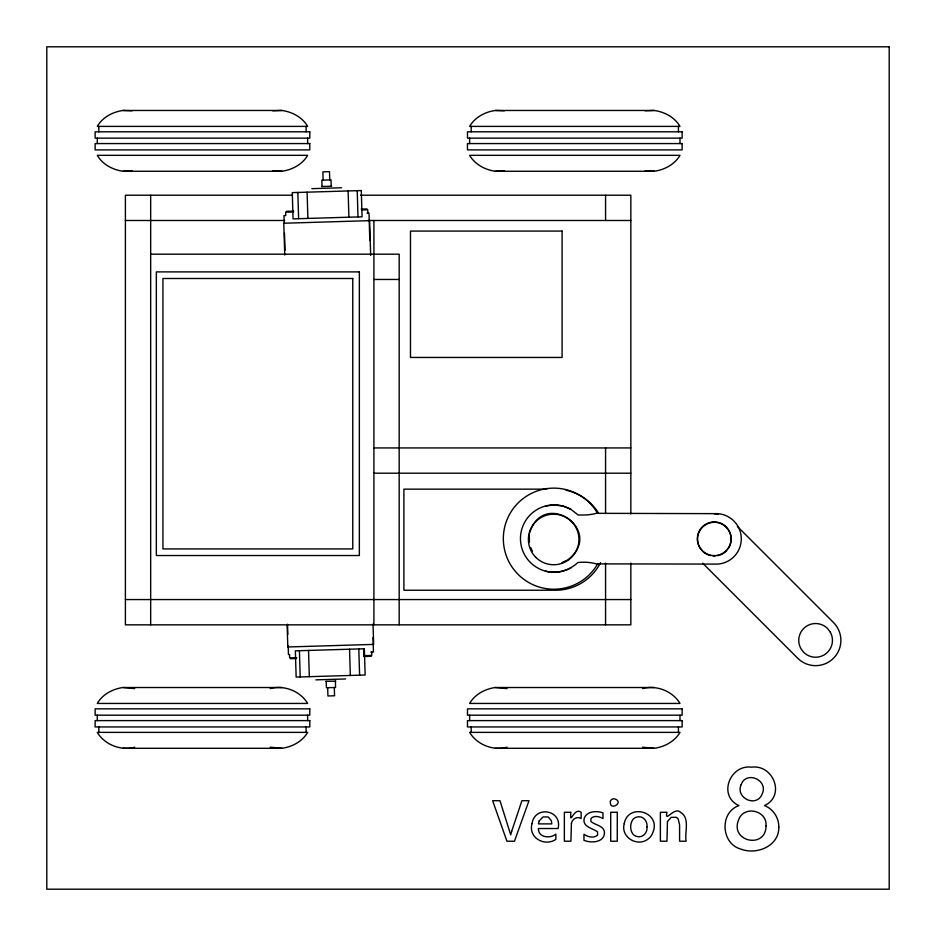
<?xml version="1.0" encoding="UTF-8"?>
<svg xmlns="http://www.w3.org/2000/svg" width="936" height="936" viewBox="0 0 936 936"><rect width="100%" height="100%" fill="white"/><g stroke="black" fill="none" stroke-linecap="round" stroke-linejoin="round"><path stroke-width="1.4" d="M529.343 534.62L529.402 542.47M529.448 533.298C543.395 487.773 605.487 530.583 567.895 559.81M545.442 571.135C556.873 573.99 569.334 570.726 577.828 562.536L579.396 562.372A48.227 48.227 0 0 1 596.279 563.87L717.514 564.104A25.272 25.272 0 0 0 741.242 537.369A25.272 25.272 0 0 0 714.507 513.642L596.279 513.326A48.227 48.227 0 0 1 583.643 515.011L578.179 515.011L571.007 509.406L562.887 506.048L554.159 504.902L545.442 506.048M561.939 562.641L566.736 560.36M270.27 688.592C284.088 684.778 300.28 691.084 307.663 703.439L97.274 703.439C102.586 694.301 112.753 688.908 123.025 687.515L281.911 687.515M134.667 747.209C120.838 751.035 104.656 744.728 97.274 732.373L307.663 732.373C302.351 741.499 292.172 746.893 281.911 748.297L123.025 748.297M642.611 688.592C656.428 684.778 672.621 691.084 680.004 703.439L469.615 703.439C474.926 694.301 485.094 688.908 495.366 687.515L654.252 687.515M507.008 747.209C493.178 751.035 476.997 744.728 469.615 732.373L680.004 732.373C674.692 741.499 664.513 746.893 654.252 748.297L495.366 748.297M123.025 110.471C112.753 111.864 102.586 117.257 97.274 126.395L307.663 126.395C302.351 117.257 292.172 111.864 281.911 110.471L123.025 110.471L132.163 110.787M495.366 110.471C485.094 111.864 474.926 117.257 469.615 126.395L680.004 126.395C674.692 117.257 664.513 111.864 654.252 110.471L495.366 110.471L504.504 110.787M281.911 171.253C292.172 169.849 302.351 164.455 307.663 155.329L97.274 155.329C102.586 164.455 112.753 169.849 123.025 171.253L281.911 171.253L272.762 170.937M654.252 171.253C664.513 169.849 674.692 164.455 680.004 155.329L469.615 155.329C474.926 164.455 485.094 169.849 495.366 171.253L654.252 171.253L645.103 170.937M272.762 110.787L281.911 110.471M645.103 110.787L654.252 110.471M123.025 171.253L132.163 170.937M495.366 171.253L504.504 170.937M321.61 186.521L331.648 186.229M311.828 188.662L341.535 187.773M286.24 211.337L293.576 211.126M361.167 209.102L367.029 208.927M293.682 211.957L285.655 212.203L285.761 215.572L283.982 215.619L284.193 222.838M361.729 209.921L367.766 209.746L367.86 213.115M367.006 213.139L368.983 213.08L369.802 240.505M370.82 652.088L373.452 652.006L373.019 637.568M296.735 657.68L289.657 657.891L289.563 654.521L288.44 654.557L288.183 645.887M363.659 655.668L371.767 655.434L371.674 652.064M290.394 658.71L296.466 658.523M364.057 656.499L371.183 656.288M315.888 679.852L345.595 678.963M325.786 681.408L335.813 681.104M291.927 195.214L125.401 195.214L125.401 624.838L630.841 624.838L630.841 563.121M360.582 195.214L630.841 195.214L630.841 514.039M125.401 220.486L284.626 220.486M367.895 220.486L630.841 220.486M150.673 254.182L399.181 254.182L399.181 624.838M373.909 279.454L399.181 279.454M373.909 447.935L630.841 447.935M373.909 473.206L630.841 473.206M546.788 489.154L403.907 489.154L403.907 590.242L555.539 590.242A50.544 50.544 0 0 0 600.561 562.653M125.401 599.567L630.841 599.567M495.366 687.515L507.008 688.592M123.025 687.515L134.667 688.592M654.252 748.297L642.611 747.209M281.911 748.297L270.27 747.209M737.381 526.418L833.485 622.51A25.272 25.272 0 0 1 833.485 658.254A25.272 25.272 0 0 1 797.741 658.254L702.679 563.191M530.689 547.56L532.397 551.164M370.668 255.376L369.626 220.662L283.784 223.236L284.743 255.048M373.031 624.148L373.639 644.401L287.797 646.975L287.153 625.271M357.224 190.675L358.008 216.918M363.648 649.771L363.823 655.668M348.11 190.944L348.906 217.199M358.804 648.929L359.599 675.184M349.549 649.21L350.333 675.453M331.215 186.241L331.028 179.876L321.844 180.157L322.042 186.51M329.741 179.923L329.495 171.662L322.885 171.861L323.131 180.121M335.392 681.115L335.579 687.48L326.407 687.749L326.208 681.396M334.304 687.515L334.55 695.776L327.928 695.975L327.682 687.714M307.09 192.172L307.874 218.427M297.835 192.453L298.619 218.696M308.529 650.438L309.313 676.681M299.415 650.707L300.199 676.95M284.497 232.947L285.012 250.263M287.539 624.242L287.832 634.339M679.981 138.142L679.981 143.571M679.981 715.186L679.981 720.615M678.436 126.395L678.436 131.812M678.436 726.944L678.436 732.373M605.569 195.214L605.569 220.486M605.569 447.935L605.569 513.548M605.569 563.121L605.569 624.838M471.171 126.395L471.171 131.812M471.171 726.944L471.171 732.373M469.638 138.142L469.638 143.571M469.638 715.186L469.638 720.615M373.909 220.486L373.909 624.838M307.64 138.142L307.64 143.571M307.64 715.186L307.64 720.615M306.095 126.395L306.095 131.812M306.095 726.944L306.095 732.373M150.673 195.214L150.673 624.838M98.83 126.395L98.83 131.812M98.83 726.944L98.83 732.373M97.297 138.142L97.297 143.571M97.297 715.186L97.297 720.615M714.343 513.852A25.272 25.272 0 0 1 718.31 514.156M728.208 548.695A16.848 16.848 0 0 0 728.5 529.975L725.646 526.629A16.848 16.848 0 0 0 700.198 548.262L703.053 551.62A16.848 16.848 0 0 0 710.81 555.598M726.839 550.426A16.848 16.848 0 0 1 717.385 555.691M715.198 555.949A16.848 16.848 0 0 1 712.986 555.914M571.007 567.778A33.696 33.696 0 0 1 520.463 538.598A33.696 33.696 0 0 1 571.007 509.406M566.058 490.265A50.544 50.544 0 0 1 598.642 513.291M597.917 563.472A50.544 50.544 0 0 1 521.808 577.746A50.544 50.544 0 0 1 520.966 500.315A50.544 50.544 0 0 1 597.367 512.928M624.23 823.645C620.498 836.866 636.55 846.986 647.419 839.545A13.537 13.537 0 0 0 652.696 832.865C661.974 812.097 628.173 802.246 624.23 823.645M532.011 823.645C527.998 837.732 544.693 846.986 555.855 839.405L555.855 834.128C550.228 838.937 538.083 837.603 538.399 828.524L558.113 828.524C562.442 809.687 534.667 805.124 532.011 823.645M778.81 826.956C779.431 845.968 756.756 855.282 740.926 849.104C721.024 843.862 719.234 812.46 738.925 805.603C717.538 795.846 729.963 764.209 751.643 767.181C773.3 764.221 785.784 795.67 764.525 805.603C773.218 808.985 778.869 817.678 778.81 826.956M571.405 823.329L570.913 841.218L564.361 841.218L564.361 812.284L570.913 812.284C569.392 827.506 573.756 806.493 581.139 812.319L581.139 818.532C577.231 815.923 572.177 819.035 571.405 823.329M604.504 833.215C603.767 842.774 590.78 843.242 583.97 840.306L583.97 834.233C587.679 836.995 593.974 838.586 597.636 835.064L597.496 831.847C592.488 828.032 582.052 826.956 584.24 818.204C586.966 810.95 596.712 810.658 602.983 812.822L602.983 818.555C599.508 816.531 593.997 815.116 590.92 818.52L590.92 821.492C595.331 825.341 604.644 825.599 604.504 833.215M646.987 826.804C647.735 832.396 642.997 838.071 637.17 836.527A7.301 7.301 0 0 1 632.923 834.081C629.858 829.986 629.94 823.645 632.9 819.515A7.184 7.184 0 0 1 637.147 816.999C643.02 815.432 647.735 821.2 646.987 826.804M667.45 821.586L666.958 841.218L660.383 841.218L660.383 812.284L666.958 812.284C664.338 824.043 674.341 805.837 680.612 812.378C690.394 818.122 684.333 832.502 686.147 841.218L679.595 841.218L679.595 824.908L678.155 818.836L676.365 817.315L671.124 817.362L667.45 821.586M766.046 825.833C765.987 849.455 729.507 841.792 738.644 819.784C743.839 805.018 767.321 810.248 766.046 825.833M741.16 784.614C735.064 798.197 756.768 808.119 762.208 793.88C768.667 780.214 746.355 770.211 741.16 784.614M610.412 801.04C608.95 812.471 625.634 801.649 614.028 798.759A3.884 3.884 0 0 0 610.412 801.04M511.653 831.379L510.717 834.853L499.976 800.701L492.64 800.701L506.926 841.218L514.449 841.218L528.992 800.701L521.879 800.701L511.653 831.379M539.23 820.884L538.399 823.891L551.795 823.891L551.362 820.755L548.168 816.929L542.997 816.952L539.23 820.884M361.296 190.558L292.278 192.617L293.062 218.872L362.08 216.801L361.296 190.558M364.361 648.765L295.355 650.836L296.139 677.079L365.145 675.008L364.361 648.765M889.2 46.8L46.8 46.8L46.8 889.2L889.2 889.2L889.2 46.8M309.793 131.812L95.133 131.812L95.133 138.142L309.793 138.142L309.793 131.812M682.133 131.812L467.474 131.812L467.474 138.142L682.133 138.142L682.133 131.812M309.793 143.571L95.133 143.571L95.133 149.9L309.793 149.9L309.793 143.571M682.133 143.571L467.474 143.571L467.474 149.9L682.133 149.9L682.133 143.571M562.103 231.087L410.471 231.087L410.471 357.447L562.103 357.447L562.103 231.087M359.354 271.896L156.347 271.896L156.347 555.528L359.354 555.528L359.354 271.896M352.767 278.495L162.946 278.495L162.946 548.929L352.767 548.929L352.767 278.495M309.793 708.856L95.133 708.856L95.133 715.186L309.793 715.186L309.793 708.856M682.133 708.856L467.474 708.856L467.474 715.186L682.133 715.186L682.133 708.856M309.793 720.615L95.133 720.615L95.133 726.944L309.793 726.944L309.793 720.615M682.133 720.615L467.474 720.615L467.474 726.944L682.133 726.944L682.133 720.615M617.269 812.284L610.717 812.284L610.717 841.218L617.269 841.218L617.269 812.284M830.173 631.917L827.494 628.442A16.848 16.848 0 0 0 801.04 648.847L803.731 652.333A16.848 16.848 0 0 0 830.173 631.917M535.801 557.341A25.272 25.272 0 0 0 578.085 546.004A25.272 25.272 0 0 0 547.127 515.057A25.272 25.272 0 0 0 535.801 557.341M705.791 553.375A16.848 16.848 0 0 0 731.063 538.785A16.848 16.848 0 0 0 705.791 524.195A16.848 16.848 0 0 0 705.791 553.375"/></g></svg>
